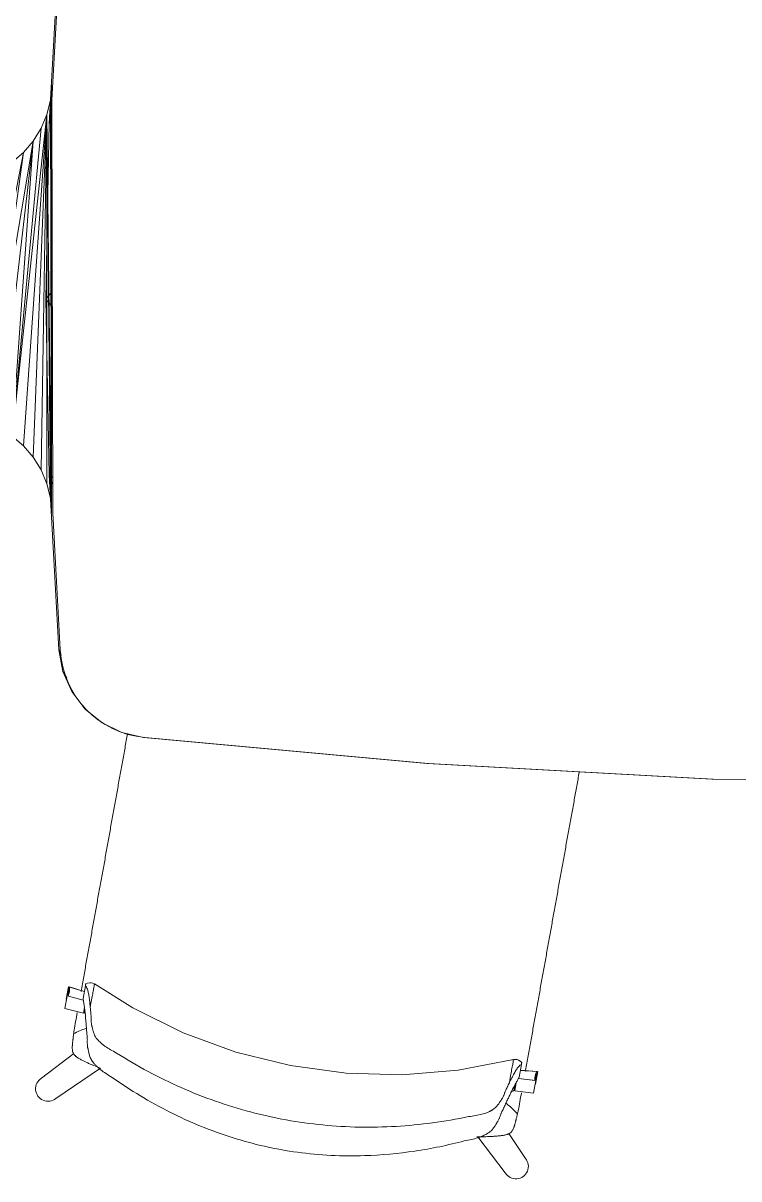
# Model space of a CAD drawing. Header units: millimetres. Extents: x 90978 to 295199, y -4084 to 97293.
# Drawn here: x 184489 to 185241, y 23430 to 24645 of the extents above; entities that cross this region are included whole.
import ezdxf

# ---------------------------------------------------------------- set-up
doc = ezdxf.new("R2010")
doc.units = ezdxf.units.MM
doc.header["$MEASUREMENT"] = 0
doc.layers.get('0').update_dxf_attribs({"linetype": 'CONTINUOUS'})
for name, color, linetype, lineweight in [('A-DETL-THIN', 8, 'CONTINUOUS', 9), ('G-IMPT', 8, 'CONTINUOUS', 9), ('I-FURN', 8, 'CONTINUOUS', 9)]:
    doc.layers.add(name, color=color, linetype=linetype, lineweight=lineweight)

# ---------------------------------------------------------------- blocks, each defined once
blk = doc.blocks.new('Synergy Type 3 - Desk Type 3_dwg_Family - 580997-310579-_3D_-768211-Level 0')
at = {"layer": 'G-IMPT'}
for p, q in [((237.1, 541.4), (253.5, 840.8)), ((253.5, 840.8), (253.5, 842.3)), ((209.8, 242.9), (237.1, 541.4)), ((237.1, 541.4), (237.1, 542.1)), ((204.6, 220.4), (209.8, 242.9)), ((204.6, 220.4), (194.4, 199.7)), ((194.4, 199.7), (179.8, 181.8)), ((179.8, 181.8), (161.4, 167.8)), ((179.8, 181.8), (176, 179.6)), ((179.8, 181.8), (177.8, 181)), ((140.4, 158.4), (117.7, 154.1)), ((161.4, 167.8), (140.4, 158.4)), ((147.1, 162.4), (140.4, 158.4)), ((-619.8, 154.1), (-435.6, 143.9)), ((-443.2, 146.6), (-435.6, 143.9)), ((-435.6, 143.9), (-437.7, 146.6)), ((-251.1, 140.5), (-259.1, 147.1)), ((-251.1, 140.5), (-242.9, 147.2)), ((117.7, 154.1), (-66.5, 143.9)), ((-55.9, 147.7), (-66.5, 143.9)), ((-66.5, 143.9), (-63.6, 147.7)), ((123.2, 156.5), (117.7, 154.1)), ((121.3, 156.2), (117.7, 154.1)), ((120.3, 156), (117.7, 154.1)), ((119.6, 155.9), (117.7, 154.1)), ((-435.6, 143.9), (-251.1, 140.5)), ((-66.5, 143.9), (-251.1, 140.5))]:
    blk.add_line(p, q, dxfattribs=at)
blk = doc.blocks.new('Synergy Type 3 - Desk Type 3_dwg_Family - 694305-310617-_3D_-768230-Level 0')
at = {"layer": 'G-IMPT'}
for p, q in [((-26.1, 146.3), (-476.1, 146.3)), ((-460.4, 145.1), (-476.1, 146.3)), ((-26.1, 146.3), (-460.4, 145.1)), ((-26.1, 146.3), (-445.2, 141.4)), ((-41.7, 145.1), (-26.1, 146.3)), ((-460.4, 145.1), (-445.2, 141.4)), ((-41.7, 145.1), (-445.2, 141.4)), ((-445.2, 141.4), (-430.7, 135.4)), ((-107, 105.1), (-445.2, 141.4)), ((-96.8, 117), (-445.2, 141.4)), ((-84.8, 127.2), (-445.2, 141.4)), ((-71.5, 135.4), (-445.2, 141.4)), ((-57, 141.4), (-445.2, 141.4)), ((-430.7, 135.4), (-417.3, 127.2)), ((-107, 105.1), (-430.7, 135.4)), ((-84.8, 127.2), (-71.5, 135.4)), ((-71.5, 135.4), (-57, 141.4)), ((-57, 141.4), (-41.7, 145.1)), ((-417.3, 127.2), (-405.3, 117)), ((-121.2, 77.2), (-417.3, 127.2)), ((-115.2, 91.7), (-417.3, 127.2)), ((-107, 105.1), (-417.3, 127.2)), ((-96.8, 117), (-84.8, 127.2)), ((-405.3, 117), (-395.2, 105.1)), ((-124.8, 61.9), (-405.3, 117)), ((-121.2, 77.2), (-405.3, 117)), ((-107, 105.1), (-96.8, 117)), ((-395.2, 105.1), (-387, 91.7)), ((-124.8, 61.9), (-395.2, 105.1)), ((-115.2, 91.7), (-107, 105.1)), ((-387, 91.7), (-381, 77.2)), ((-124.8, 61.9), (-387, 91.7)), ((-121.2, 77.2), (-115.2, 91.7)), ((-381, 77.2), (-377.3, 61.9)), ((-124.8, 61.9), (-381, 77.2)), ((-124.8, 61.9), (-121.2, 77.2)), ((-377.3, 61.9), (-376.1, 46.3)), ((-124.8, 61.9), (-377.3, 61.9)), ((-124.8, 61.9), (-376.1, 46.3)), ((-126.1, 46.3), (-124.8, 61.9)), ((-376.1, -103.7), (-376.1, 46.3)), ((-328.1, -145.7), (-376.1, 46.3)), ((-126.1, 46.3), (-376.1, 46.3)), ((-318.1, -145.7), (-126.1, 46.3)), ((-174.1, -145.7), (-126.1, 46.3)), ((-126.1, -103.7), (-126.1, 46.3)), ((-376.1, -103.7), (-374.8, -114.8)), ((-376.1, -103.7), (-365.1, -134.9)), ((-376.1, -103.7), (-357.2, -142.8)), ((-376.1, -103.7), (-349.7, -145.7)), ((-376.1, -103.7), (-342.6, -145.7)), ((-376.1, -103.7), (-334.1, -145.7)), ((-168.1, -145.7), (-126.1, -103.7)), ((-159.6, -145.7), (-126.1, -103.7)), ((-127.3, -114.8), (-126.1, -103.7)), ((-374.8, -114.8), (-371.1, -125.4)), ((-374.8, -114.8), (-365.1, -134.9)), ((-158.2, -145.7), (-127.3, -114.8)), ((-131, -125.4), (-127.3, -114.8)), ((-371.1, -125.4), (-365.1, -134.9)), ((-156.5, -145.7), (-131, -125.4)), ((-137, -134.9), (-131, -125.4)), ((-365.1, -134.9), (-357.2, -142.8)), ((-357.2, -142.8), (-352.6, -145.7)), ((-154.2, -145.7), (-137, -134.9)), ((-150.9, -145.7), (-144.9, -142.8)), ((-149.5, -145.7), (-144.9, -142.8)), ((-144.9, -142.8), (-137, -134.9))]:
    blk.add_line(p, q, dxfattribs=at)

msp = doc.modelspace()

# ---------------------------------------------------------------- linework, layer by layer
at = {"layer": 'A-DETL-THIN'}
for p, q in [((184527.7, 24723.8), (184518.6, 24564.4)), ((184518.6, 24564.4), (184519.9, 24130)), ((184519.9, 24130), (184527.7, 23986.2)), ((184616.5, 23894.2), (184915, 23866.9)), ((184915, 23866.9), (185214.3, 23850.5)), ((185214.3, 23850.5), (185514.1, 23845))]:
    msp.add_line(p, q, dxfattribs=at)
msp.add_arc((184625.2, 23991.5), 97.7, 183.099, 264.8471, dxfattribs=at)
at = {"layer": 'I-FURN'}
for p, q in [((184536.4, 23632.1), (184534, 23619)), ((184552.9, 23627), (184536.4, 23632.1)), ((184552.9, 23627.1), (184537.3, 23631.9)), ((184551.6, 23619.7), (184554, 23633.1)), ((184556.3, 23636), (184554.4, 23635.2)), ((184558.6, 23636.4), (184556.3, 23636)), ((184560.1, 23636.4), (184558.6, 23636.4)), ((184561.9, 23635.9), (184560.1, 23636.4)), ((184563.6, 23635.1), (184561.9, 23635.9)), ((184603.8, 23610.1), (184563.6, 23635.1)), ((184532.6, 23609.3), (184535, 23622.5)), ((184535, 23622.5), (184551.8, 23618.2)), ((184552, 23604.5), (184532.6, 23609.3)), ((184553, 23610.3), (184552, 23604.5)), ((184553.4, 23607.2), (184552.9, 23604.3)), ((184656.7, 23583.8), (184603.8, 23610.1)), ((184712.3, 23563.5), (184656.7, 23583.8)), ((184542, 23562), (184507.9, 23536.1)), ((184769.6, 23549.2), (184712.3, 23563.5)), ((184523.1, 23514.8), (184570.1, 23546.4)), ((184828.2, 23541.2), (184769.6, 23549.2)), ((185004.3, 23555.6), (184946.2, 23544.5)), ((185004.3, 23555.6), (185006.2, 23555.8)), ((185006.2, 23555.8), (185008, 23555.6)), ((185008, 23555.6), (185009.5, 23555.1)), ((185009.5, 23555.1), (185011.4, 23553.9)), ((185010.2, 23537), (185012.6, 23550.4)), ((185011.4, 23553.9), (185013, 23552.4)), ((184887.3, 23539.7), (184828.2, 23541.2)), ((184946.2, 23544.5), (184887.3, 23539.7)), ((185009.4, 23535.7), (185026.7, 23533.7)), ((185009.4, 23535.6), (185027.7, 23533.5)), ((185028.8, 23543.2), (185011.5, 23544.3)), ((185029.7, 23543.1), (185011.5, 23544.1)), ((185027.3, 23529.9), (185029.7, 23543.1)), ((185004.5, 23522.8), (185005.6, 23528.6)), ((185005.5, 23522.6), (185007, 23531.3)), ((185025.3, 23520.4), (185005.5, 23522.6)), ((185027.7, 23533.5), (185025.3, 23520.4)), ((184966.8, 23474.3), (184995.6, 23436.4)), ((185016.9, 23451.6), (184999.2, 23477.9))]:
    msp.add_line(p, q, dxfattribs=at)
for centre, start, end in [((184514.8, 23524.9), 121.7401, 309.3564), ((185006.8, 23443.3), 211.7636, 39.3798)]:
    msp.add_arc(centre, 13.1, start, end, dxfattribs=at)
for centre, start_param, end_param in [((184519.2, 23629.7), 6.026179, 6.605675), ((184520.1, 23629.5), 6.026179, 6.605675), ((184516.8, 23616.6), 0.238848, 0.322489), ((185044, 23535), 2.819103, 3.398599), ((185045, 23534.8), 2.819103, 3.398599), ((185042.6, 23521.7), 2.819103, 2.902745)]:
    msp.add_ellipse(centre, major_axis=(17.1, -3.1), ratio=0.978487, start_param=start_param, end_param=end_param, dxfattribs=at)
for points, knots in [([(184549.5, 23627.3), (184549.7, 23628), (184550.2, 23631.2), (184551.3, 23637), (184552.7, 23644.6), (184554, 23652.3), (184555.8, 23662.2), (184558, 23674.4), (184560.2, 23686.4), (184562, 23696.2), (184563.3, 23703.6), (184564.6, 23711.1), (184566.4, 23721), (184568.6, 23733.2), (184571.3, 23747.9), (184574, 23762.8), (184576.7, 23777.7), (184579.3, 23792.4), (184581.5, 23804.7), (184583.3, 23814.7), (184584.7, 23822.2), (184586, 23829.7), (184587.8, 23839.6), (184590, 23851.8), (184592.3, 23864.1), (184594, 23874), (184595.4, 23881.5), (184596.7, 23889), (184597.7, 23894.6), (184598.3, 23897.7), (184598.4, 23898.3)], [-0.8977274, -0.8977274, -0.8977274, -0.8977274, -0.8928571, -0.875, -0.8571429, -0.8392857, -0.8214286, -0.7857143, -0.75, -0.7321429, -0.7142857, -0.6964286, -0.6785714, -0.6428571, -0.6071429, -0.5714286, -0.5357143, -0.5, -0.4642857, -0.4464286, -0.4285714, -0.4107143, -0.3928571, -0.3571429, -0.3214286, -0.3035714, -0.2857143, -0.2678571, -0.25, -0.2453912, -0.2453912, -0.2453912, -0.2453912]), ([(185073.5, 23858.1), (185073.4, 23857.4), (185072.3, 23851.8), (185070.5, 23841.4), (185067.9, 23827), (185065.2, 23812.4), (185062.5, 23797.4), (185059.8, 23782.3), (185057.1, 23767.4), (185054.9, 23755.1), (185053.1, 23745.1), (185051.7, 23737.6), (185050.4, 23730.1), (185048.6, 23720.2), (185046.4, 23708), (185044.2, 23695.9), (185042.5, 23686.1), (185041.1, 23678.7), (185039.8, 23671.2), (185038, 23661.4), (185035.8, 23649.1), (185033.6, 23636.9), (185031.8, 23626.9), (185030.4, 23619.4), (185029.1, 23611.8), (185027.3, 23601.9), (185025.1, 23589.6), (185022.4, 23574.8), (185019.6, 23559.6), (185017.7, 23549), (185016.7, 23543.5), (185016.7, 23543.1)], [-0.8626055, -0.8626055, -0.8626055, -0.8626055, -0.8571429, -0.8214286, -0.7857143, -0.75, -0.7142857, -0.6785714, -0.6428571, -0.6071429, -0.5892857, -0.5714286, -0.5535714, -0.5357143, -0.5, -0.4642857, -0.4464286, -0.4285714, -0.4107143, -0.3928571, -0.3571429, -0.3214286, -0.3035714, -0.2857143, -0.2678571, -0.25, -0.2142857, -0.1785714, -0.1428571, -0.1071429, -0.103964, -0.103964, -0.103964, -0.103964]), ([(184554.1, 23633.5), (184554.1, 23633.9), (184554.3, 23634.6), (184554.4, 23635.2), (184554.4, 23635.1), (184554.3, 23634.5), (184554.1, 23633.7), (184554, 23633.1)], [0.4171888, 0.4171888, 0.4171888, 0.4171888, 0.5, 0.625, 0.75, 0.875, 1, 1, 1, 1]), ([(184559.2, 23610.5), (184559.7, 23613.5), (184560.7, 23618.8), (184561.8, 23625.1), (184562.7, 23629.7), (184563.1, 23632.4), (184563.4, 23633.8), (184563.5, 23634.5), (184563.6, 23635), (184563.6, 23635.1), (184563.6, 23635.1)], [0, 0, 0, 0, 0.1111111, 0.2222222, 0.3333333, 0.4444444, 0.5, 0.5555556, 0.6111111, 0.6625707, 0.6625707, 0.6625707, 0.6625707]), ([(184582.2, 23536.9), (184579.9, 23538.2), (184575.6, 23540.8), (184571, 23544.2), (184567.8, 23546.8), (184565.7, 23548.8), (184564.1, 23550.5), (184563, 23551.6), (184562.5, 23552.3), (184562.1, 23552.8), (184561.7, 23553.3), (184561.2, 23553.9), (184560.5, 23555.1), (184559.6, 23556.7), (184558.8, 23558.6), (184558.2, 23560.4), (184557.7, 23562.2), (184557.4, 23564), (184557.1, 23565.4), (184556.9, 23566.3), (184556.8, 23566.9), (184556.7, 23567.3), (184556.6, 23567.7), (184556.5, 23568.2), (184556.3, 23569.1), (184556.2, 23570.3), (184556.1, 23571.7), (184556, 23573.5), (184556.1, 23575.2), (184556.1, 23576.9), (184556, 23578.2), (184555.9, 23579.5), (184555.8, 23581.3), (184555.5, 23584.3), (184555.2, 23588.5), (184554.8, 23593.1), (184554.4, 23597.5), (184554.1, 23601.7), (184553.7, 23605.6), (184553.2, 23609.2), (184552.9, 23611.3), (184552.7, 23612.3)], [0, 0, 0, 0, 0.035714, 0.071429, 0.089286, 0.107143, 0.125, 0.133929, 0.138393, 0.142857, 0.147321, 0.151786, 0.160714, 0.178571, 0.196429, 0.214286, 0.232143, 0.25, 0.267857, 0.276786, 0.28125, 0.285714, 0.290179, 0.294643, 0.303571, 0.321429, 0.339286, 0.357143, 0.392857, 0.410714, 0.428571, 0.446429, 0.464286, 0.5, 0.571429, 0.642857, 0.714286, 0.785714, 0.857143, 0.928571, 1, 1, 1, 1]), ([(184559.2, 23610.5), (184559.4, 23608.9), (184559.6, 23606.5), (184559.8, 23603.6), (184560, 23602), (184560.1, 23600.7), (184560.2, 23599.5), (184560.2, 23598), (184560.1, 23596.5), (184560.2, 23595), (184560.3, 23593.8), (184560.4, 23592.7), (184560.6, 23591.9), (184560.7, 23591.5), (184560.8, 23591.1), (184560.9, 23590.7), (184561, 23590.2), (184561.3, 23589.3), (184561.6, 23587.9), (184562, 23586.2), (184562.5, 23584.4), (184563.2, 23582.5), (184564, 23580.6), (184564.9, 23579), (184565.7, 23577.9), (184566.2, 23577.3), (184566.6, 23576.9), (184567, 23576.4), (184567.6, 23575.8), (184568.6, 23574.7), (184570.2, 23573.2), (184572.4, 23571.3), (184575.6, 23568.9), (184580.2, 23566), (184584.5, 23563.7), (184586.9, 23562.5)], [0, 0, 0, 0, 0.125, 0.1875, 0.21875, 0.25, 0.28125, 0.3125, 0.375, 0.40625, 0.4375, 0.46875, 0.484375, 0.492188, 0.5, 0.507812, 0.515625, 0.53125, 0.5625, 0.59375, 0.625, 0.65625, 0.6875, 0.71875, 0.734375, 0.742188, 0.75, 0.757812, 0.765625, 0.78125, 0.8125, 0.84375, 0.875, 0.9375, 1, 1, 1, 1]), ([(184555.6, 23588.5), (184555.2, 23588.4), (184552.7, 23587.7), (184548, 23585.9), (184543.8, 23583.8), (184541.7, 23582.6)], [0.93933321, 0.93933321, 0.93933321, 0.93933321, 0.94444444, 0.97222222, 1, 1, 1, 1]), ([(184569.7, 23546.4), (184567.5, 23547.3), (184564, 23548.8), (184559.8, 23550.6), (184557.5, 23551.6), (184555.7, 23552.4), (184554.2, 23553.1), (184552.7, 23553.8), (184551.2, 23554.5), (184549.6, 23555.4), (184548, 23556.3), (184546.4, 23557.2), (184545.2, 23558), (184544.4, 23558.7), (184543.8, 23559.2), (184543.2, 23559.7), (184542.4, 23560.5), (184541.6, 23561.6), (184541, 23562.9), (184540.6, 23564.2), (184540.4, 23565.5), (184540.3, 23566.9), (184540.3, 23568.1), (184540.3, 23569), (184540.3, 23569.5), (184540.3, 23569.9), (184540.4, 23570.3), (184540.4, 23570.8), (184540.5, 23571.7), (184540.6, 23573), (184540.7, 23574.2), (184540.8, 23575.2), (184540.9, 23576), (184541, 23576.8), (184541.1, 23577.9), (184541.3, 23579.8), (184541.5, 23581.5), (184541.7, 23582.6)], [0, 0, 0, 0, 0.125, 0.1875, 0.21875, 0.25, 0.28125, 0.3125, 0.34375, 0.375, 0.40625, 0.4375, 0.46875, 0.484375, 0.5, 0.515625, 0.53125, 0.5625, 0.59375, 0.625, 0.65625, 0.6875, 0.71875, 0.734375, 0.742188, 0.75, 0.757812, 0.765625, 0.78125, 0.8125, 0.84375, 0.859375, 0.875, 0.890625, 0.90625, 0.9375, 1, 1, 1, 1]), ([(184586.9, 23562.5), (184597.7, 23555.6), (184620, 23542.6), (184666.3, 23520), (184727.1, 23498.5), (184803.4, 23484.8), (184867.9, 23483.6), (184919.2, 23488.7), (184944.5, 23493), (184957.2, 23495.7)], [-1, -1, -1, -1, -0.9, -0.8, -0.6, -0.4, -0.2, -0.1, 0, 0, 0, 0]), ([(185004.2, 23555), (185004.1, 23554.7), (185004, 23554.1), (185003.7, 23552.1), (185003, 23548.3), (185001.7, 23541.2), (185000.5, 23534.7), (184999.9, 23531.1)], [0.4444444, 0.4444444, 0.4444444, 0.4444444, 0.5138889, 0.5833333, 0.7222222, 0.8611111, 1, 1, 1, 1]), ([(185012.6, 23550.4), (185012.7, 23551), (185012.9, 23551.8), (185013, 23552.4), (185013, 23552.5), (185012.9, 23551.9), (185012.7, 23551.1), (185012.7, 23550.8)], [0, 0, 0, 0, 0.125, 0.25, 0.375, 0.5, 0.5837817, 0.5837817, 0.5837817, 0.5837817]), ([(184952.5, 23470.1), (184935.4, 23465.6), (184900.7, 23458.4), (184841.9, 23453), (184776.9, 23456.1), (184707.6, 23471.8), (184653, 23494.3), (184611.6, 23517.2), (184591.9, 23530.1), (184582.2, 23536.9)], [-1, -1, -1, -1, -0.863636, -0.727273, -0.545455, -0.363636, -0.181818, -0.090909, 0, 0, 0, 0]), ([(185006.5, 23530.4), (185005.5, 23528.7), (185003.9, 23525.7), (185001.6, 23521), (184999.8, 23517.2), (184997.9, 23513.2), (184995.9, 23509), (184994.1, 23505.2), (184992.7, 23502.1), (184991.7, 23500), (184991, 23498.4), (184990.4, 23496.8), (184989.9, 23495.2), (184989.2, 23493.5), (184988.6, 23492.3), (184988.1, 23491.2), (184987.6, 23490.4), (184987.3, 23490), (184987.1, 23489.6), (184986.9, 23489.3), (184986.6, 23488.8), (184986.1, 23488), (184985.3, 23486.8), (184984.4, 23485.3), (184983.3, 23483.7), (184982.1, 23482.2), (184980.7, 23480.7), (184979.3, 23479.5), (184978.2, 23478.7), (184977.5, 23478.3), (184977, 23477.9), (184976.4, 23477.6), (184975.7, 23477.2), (184974.3, 23476.5), (184972.3, 23475.5), (184969.5, 23474.4), (184965.6, 23473), (184960.2, 23471.5), (184955.2, 23470.5), (184952.5, 23470.1)], [0, 0, 0, 0, 0.142857, 0.214286, 0.285714, 0.357143, 0.428571, 0.5, 0.535714, 0.571429, 0.589286, 0.607143, 0.642857, 0.660714, 0.678571, 0.696429, 0.705357, 0.709821, 0.714286, 0.71875, 0.723214, 0.732143, 0.75, 0.767857, 0.785714, 0.803571, 0.821429, 0.839286, 0.848214, 0.852679, 0.857143, 0.861607, 0.866071, 0.875, 0.892857, 0.910714, 0.928571, 0.964286, 1, 1, 1, 1]), ([(184957.2, 23495.7), (184959.7, 23496), (184964.6, 23496.6), (184969.9, 23497.8), (184973.8, 23498.9), (184976.5, 23499.9), (184978.5, 23500.8), (184979.9, 23501.4), (184980.6, 23501.8), (184981.1, 23502.1), (184981.7, 23502.4), (184982.3, 23502.8), (184983.5, 23503.5), (184984.9, 23504.7), (184986.4, 23506.2), (184987.6, 23507.7), (184988.7, 23509.2), (184989.7, 23510.7), (184990.5, 23511.8), (184991, 23512.6), (184991.3, 23513.1), (184991.5, 23513.4), (184991.8, 23513.7), (184992, 23514.1), (184992.5, 23514.8), (184993, 23515.8), (184993.5, 23516.8), (184994.1, 23518.3), (184994.6, 23519.6), (184995.1, 23521.1), (184995.6, 23522.2), (184996.1, 23523.3), (184996.8, 23524.8), (184998.1, 23527.4), (184999.1, 23529.6), (184999.9, 23531.1)], [0, 0, 0, 0, 0.0625, 0.125, 0.15625, 0.1875, 0.21875, 0.234375, 0.242188, 0.25, 0.257812, 0.265625, 0.28125, 0.3125, 0.34375, 0.375, 0.40625, 0.4375, 0.46875, 0.484375, 0.492188, 0.5, 0.507812, 0.515625, 0.53125, 0.5625, 0.59375, 0.625, 0.6875, 0.71875, 0.75, 0.78125, 0.8125, 0.875, 1, 1, 1, 1]), ([(185002, 23521.7), (185002.4, 23521.8), (185003.4, 23522.3), (185004.1, 23522.7), (185004.6, 23522.9)], [-0.5281276, -0.5281276, -0.5281276, -0.5281276, -0.3333333, -0.1189454, -0.1189454, -0.1189454, -0.1189454]), ([(185008.4, 23498.4), (185008.1, 23497.3), (185007.7, 23495.7), (185007.3, 23493.8), (185007, 23492.7), (185006.8, 23491.9), (185006.6, 23491.2), (185006.4, 23490.2), (185006.1, 23489), (185005.7, 23487.8), (185005.5, 23486.9), (185005.3, 23486.4), (185005.2, 23486.1), (185005.1, 23485.7), (185004.9, 23485.2), (185004.7, 23484.4), (185004.2, 23483.2), (185003.7, 23481.9), (185003, 23480.8), (185002.2, 23479.7), (185001.1, 23478.7), (185000, 23478), (184999, 23477.5), (184998.3, 23477.2), (184997.5, 23476.9), (184996.5, 23476.6), (184995.1, 23476.3), (184993.3, 23475.9), (184991.4, 23475.7), (184989.6, 23475.5), (184988, 23475.3), (184986.4, 23475.1), (184984.6, 23475), (184982.8, 23474.9), (184980.2, 23474.7), (184975.7, 23474.5), (184971.8, 23474.4), (184969.5, 23474.3)], [0, 0, 0, 0, 0.0625, 0.09375, 0.109375, 0.125, 0.140625, 0.15625, 0.1875, 0.21875, 0.234375, 0.242188, 0.25, 0.257812, 0.265625, 0.28125, 0.3125, 0.34375, 0.375, 0.40625, 0.4375, 0.46875, 0.484375, 0.5, 0.515625, 0.53125, 0.5625, 0.59375, 0.625, 0.65625, 0.6875, 0.71875, 0.75, 0.78125, 0.8125, 0.875, 1, 1, 1, 1]), ([(185008.4, 23498.4), (185006.8, 23500.3), (185003.6, 23503.7), (184999.4, 23507.3), (184996.9, 23509.2), (184996.2, 23509.7)], [0, 0, 0, 0, 0.02777778, 0.05555556, 0.06696683, 0.06696683, 0.06696683, 0.06696683])]:
    msp.add_open_spline(points, degree=3, knots=knots, dxfattribs=at)
for points in [[(184554, 23633.1), (184554.4, 23632.9), (184555.2, 23632), (184556.3, 23629.6), (184557.1, 23626.2), (184557.9, 23621.8), (184558.6, 23616.6), (184559, 23612.6), (184559.2, 23610.5)], [(184552.7, 23612.3), (184552.6, 23613.6), (184552.2, 23616.2), (184551.8, 23618.6), (184551.6, 23619.7)], [(184542.1, 23586.4), (184543.2, 23592.4), (184544.4, 23598.6), (184545.5, 23605.1)], [(184541.7, 23582.6), (184541.7, 23583.2), (184541.9, 23584.5), (184542.1, 23585.7), (184542.1, 23586.4)], [(184999.9, 23531.1), (185000.7, 23533), (185002.5, 23536.5), (185005, 23541.1), (185007.2, 23545), (185009.3, 23547.9), (185011.1, 23549.8), (185012.2, 23550.3), (185012.6, 23550.4)], [(185010.2, 23537), (185009.6, 23536), (185008.4, 23533.9), (185007.2, 23531.6), (185006.5, 23530.4)], [(185012.6, 23520.7), (185011.5, 23514.3), (185010.4, 23508.1), (185009.3, 23502.1)], [(185009.3, 23502.1), (185009.1, 23501.5), (185008.8, 23500.2), (185008.5, 23499), (185008.4, 23498.4)], [(184965.7, 23474.3), (184967, 23474.3), (184968.2, 23474.3), (184969.5, 23474.3)], [(184969.5, 23474.3), (184968.2, 23474.3), (184967, 23474.3), (184965.8, 23474.3)]]:
    msp.add_open_spline(points, degree=3, dxfattribs=at)

# ---------------------------------------------------------------- block references
at = {"rotation": 270.0000000000001}
for name in ['Synergy Type 3 - Desk Type 3_dwg_Family - 580997-310579-_3D_-768211-Level 0', 'Synergy Type 3 - Desk Type 3_dwg_Family - 580997-310579-_3D_-768211-Level 0', 'Synergy Type 3 - Desk Type 3_dwg_Family - 694305-310617-_3D_-768230-Level 0', 'Synergy Type 3 - Desk Type 3_dwg_Family - 694305-310617-_3D_-768230-Level 0']:
    msp.add_blockref(name, (184372.1, 24103.9), dxfattribs=at)

doc.saveas('drawing.dxf')
